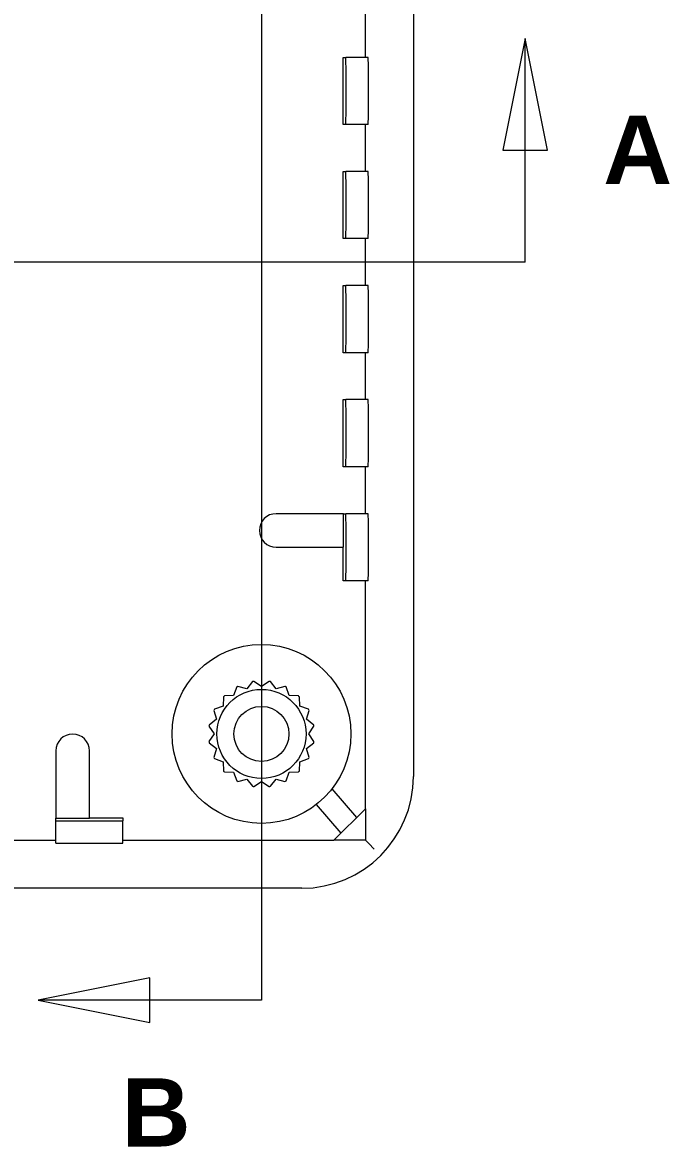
# Model space of a CAD drawing. Header units: millimetres. Extents: x 13 to 546, y 6 to 425.
# Drawn here: x 192.3 to 221.3, y 321.1 to 371.4 of the extents above; entities that cross this region are included whole.
import ezdxf

# ---------------------------------------------------------------- set-up
doc = ezdxf.new("R2010")
doc.units = ezdxf.units.MM
for name, color, linetype, lineweight in [('Dimension (ANSI)', 7, 'Continuous', 9), ('Section Line (ANSI)', 7, 'Continuous', 9), ('Visible (ANSI)', 7, 'Continuous', 18)]:
    doc.layers.add(name, color=color, linetype=linetype, lineweight=lineweight)
doc.styles.add('Label Text (ANSI)', font='ARIALBD.TTF')
doc.styles.add('Note Text (ANSI)', font='ARIAL.TTF')
doc.dimstyles.new('Default - mm (ANSI)', dxfattribs={"dimtxt": 2.54, "dimasz": 2.5, "dimexe": 3.175, "dimexo": 1.6002, "dimgap": 0.8, "dimtad": 0, "dimtih": 1, "dimtoh": 1, "dimrnd": 1e-08, "dimzin": 4, "dimdsep": 46, "dimtxsty": 'Note Text (ANSI)', "dimcen": 0.09, "dimdle": 10, "dimclrd": 256, "dimclre": 256, "dimclrt": 256, "dimadec": 1, "dimazin": 0, "dimtfac": 1.2, "dimtofl": 0, "dimtmove": 0, "dimatfit": 3, "dimfxl": 0, "dimtolj": 1, "dimtzin": 0, "dimlwd": -1, "dimlwe": -1, "dimarcsym": 0})

# ---------------------------------------------------------------- blocks, each defined once
blk = doc.blocks.new('2dTransSection0')
at = {"layer": 'Section Line (ANSI)'}
blk.add_line((203.045, 393.69), (203.045, 327.69), dxfattribs=at)
at = {"layer": 'Section Line (ANSI)', "linetype": 'Continuous'}
for p, q in [((203.045, 329.06), (203.045, 327.69)), ((198.045, 328.69), (193.045, 327.69)), ((198.045, 326.69), (198.045, 328.69)), ((198.045, 327.69), (193.045, 327.69)), ((193.045, 327.69), (198.045, 326.69)), ((203.045, 327.69), (198.045, 327.69))]:
    blk.add_line(p, q, dxfattribs=at)
at = {"layer": 'Section Line (ANSI)', "linetype": 'Continuous', "flags": 128}
blk.add_lwpolyline([(198.045, 328.69), (193.045, 327.69), (198.045, 326.69), (198.045, 328.69)], dxfattribs=at)
at = {"layer": 'Section Line (ANSI)'}
blk.add_solid([(198.045, 328.69), (193.045, 327.69), (198.045, 326.69), (198.045, 328.69)], dxfattribs=at)
at = {"layer": 'Section Line (ANSI)', "insert": (196.794, 321.14), "char_height": 3.05, "attachment_point": 7, "style": 'Label Text (ANSI)'}
blk.add_mtext('B', dxfattribs=at)
blk = doc.blocks.new('2dTransSection1')
at = {"layer": 'Section Line (ANSI)', "linetype": 'Continuous'}
for p, q in [((214.845, 370.69), (213.845, 365.69)), ((214.845, 365.69), (214.845, 370.69)), ((215.845, 365.69), (214.845, 370.69)), ((213.845, 365.69), (215.845, 365.69)), ((214.845, 360.69), (214.845, 365.69)), ((214.845, 360.69), (213.459, 360.69))]:
    blk.add_line(p, q, dxfattribs=at)
at = {"layer": 'Section Line (ANSI)'}
blk.add_line((214.845, 360.69), (119.845, 360.69), dxfattribs=at)
at = {"layer": 'Section Line (ANSI)', "linetype": 'Continuous', "flags": 128}
blk.add_lwpolyline([(215.845, 365.69), (214.845, 370.69), (213.845, 365.69), (215.845, 365.69)], dxfattribs=at)
at = {"layer": 'Section Line (ANSI)'}
blk.add_solid([(215.845, 365.69), (214.845, 370.69), (213.845, 365.69), (215.845, 365.69)], dxfattribs=at)
at = {"layer": 'Section Line (ANSI)', "insert": (218.345, 364.19), "char_height": 3.05, "attachment_point": 7, "style": 'Label Text (ANSI)'}
blk.add_mtext('A', dxfattribs=at)
blk = doc.blocks.new('*D21')
at = {"layer": 'Defpoints', "color": 0}
for p in [(205.873, 384.618), (200.216, 378.961)]:
    blk.add_point(p, dxfattribs=at)
at = {"layer": 'Dimension (ANSI)'}
for p, q in [((202.955, 381.79), (203.135, 381.79)), ((203.045, 381.7), (203.045, 381.88)), ((193.257, 372.002), (198.448, 377.194)), ((190.623, 372.002), (193.257, 372.002))]:
    blk.add_line(p, q, dxfattribs=at)
blk.add_solid([(198.154, 377.488), (198.743, 376.899), (200.216, 378.961)], dxfattribs=at)
at = {"layer": 'Dimension (ANSI)', "insert": (184.582, 375.793), "char_height": 2.54, "attachment_point": 2, "style": 'Note Text (ANSI)'}
blk.add_mtext('\\A1; ∅8.00\\P[.315]', dxfattribs=at)

msp = doc.modelspace()

# ---------------------------------------------------------------- linework, layer by layer
at = {"layer": 'Visible (ANSI)'}
for p, q in [((209.845, 383.69), (209.845, 337.69)), ((207.701, 369.84), (207.701, 371.94)), ((206.701, 366.84), (206.701, 369.84)), ((206.701, 369.84), (206.825, 369.84)), ((207.825, 369.84), (206.825, 369.84)), ((206.825, 366.84), (206.701, 366.84)), ((207.825, 366.84), (206.825, 366.84)), ((207.701, 364.74), (207.701, 366.84)), ((206.701, 361.74), (206.701, 364.74)), ((206.701, 364.74), (206.825, 364.74)), ((207.825, 364.74), (206.825, 364.74)), ((206.825, 361.74), (206.701, 361.74)), ((207.825, 361.74), (206.825, 361.74)), ((207.701, 359.64), (207.701, 361.74)), ((206.701, 356.64), (206.701, 359.64)), ((206.701, 359.64), (206.825, 359.64)), ((207.825, 359.64), (206.825, 359.64)), ((206.825, 356.64), (206.701, 356.64)), ((207.825, 356.64), (206.825, 356.64)), ((207.701, 354.54), (207.701, 356.64)), ((206.701, 351.54), (206.701, 354.54)), ((206.701, 354.54), (206.825, 354.54)), ((207.825, 354.54), (206.825, 354.54)), ((206.825, 351.54), (206.701, 351.54)), ((207.825, 351.54), (206.825, 351.54)), ((207.701, 349.44), (207.701, 351.54)), ((206.712, 349.44), (203.701, 349.44)), ((206.712, 349.44), (206.825, 349.44)), ((206.712, 347.94), (206.712, 349.44)), ((207.825, 349.44), (206.825, 349.44)), ((203.701, 347.94), (206.712, 347.94)), ((206.701, 346.44), (206.701, 347.94)), ((206.825, 346.44), (206.701, 346.44)), ((207.825, 346.44), (206.825, 346.44)), ((207.701, 336.248), (207.701, 346.44)), ((202.645, 341.931), (202.389, 341.607)), ((203.045, 341.711), (202.701, 341.94)), ((203.388, 341.94), (203.045, 341.711)), ((203.7, 341.607), (203.444, 341.931)), ((201.941, 341.693), (201.798, 341.306)), ((202.389, 341.607), (201.992, 341.718)), ((204.097, 341.718), (203.7, 341.607)), ((204.291, 341.306), (204.148, 341.693)), ((201.329, 340.836), (200.942, 340.693)), ((201.345, 341.249), (201.329, 340.836)), ((201.798, 341.306), (201.385, 341.289)), ((204.704, 341.289), (204.291, 341.306)), ((204.76, 340.836), (204.744, 341.249)), ((205.148, 340.693), (204.76, 340.836)), ((200.916, 340.643), (201.028, 340.245)), ((205.062, 340.245), (205.173, 340.643)), ((200.695, 339.933), (200.924, 339.59)), ((201.028, 340.245), (200.704, 339.989)), ((205.386, 339.989), (205.062, 340.245)), ((205.166, 339.59), (205.395, 339.933)), ((200.924, 339.59), (200.695, 339.246)), ((205.395, 339.246), (205.166, 339.59)), ((193.845, 338.834), (193.845, 335.823)), ((195.345, 335.823), (195.345, 338.834)), ((200.704, 339.19), (201.028, 338.934)), ((201.028, 338.934), (200.916, 338.537)), ((205.062, 338.934), (205.386, 339.19)), ((205.173, 338.537), (205.062, 338.934)), ((200.942, 338.486), (201.329, 338.343)), ((201.329, 338.343), (201.345, 337.931)), ((204.744, 337.931), (204.76, 338.343)), ((204.76, 338.343), (205.148, 338.486)), ((201.385, 337.891), (201.798, 337.874)), ((201.798, 337.874), (201.941, 337.487)), ((204.148, 337.487), (204.291, 337.874)), ((204.291, 337.874), (204.704, 337.891)), ((201.992, 337.461), (202.389, 337.573)), ((202.389, 337.573), (202.645, 337.249)), ((202.701, 337.24), (203.045, 337.469)), ((203.045, 337.469), (203.388, 337.24)), ((203.444, 337.249), (203.7, 337.573)), ((203.7, 337.573), (204.097, 337.461)), ((207.307, 335.855), (206.204, 337.137)), ((205.497, 336.43), (206.6, 335.148)), ((193.845, 335.823), (195.345, 335.823)), ((193.845, 335.71), (193.845, 335.823)), ((195.345, 335.834), (196.845, 335.834)), ((196.845, 335.834), (196.845, 335.71)), ((206.286, 334.834), (207.701, 336.248)), ((207.701, 336.248), (207.701, 334.834)), ((193.845, 334.71), (193.845, 335.71)), ((196.845, 334.71), (196.845, 335.71)), ((191.754, 334.834), (193.845, 334.834)), ((196.845, 334.834), (206.286, 334.834)), ((207.701, 334.834), (206.286, 334.834)), ((207.844, 334.691), (207.701, 334.834)), ((207.844, 334.691), (208.094, 334.441)), ((204.845, 332.69), (129.845, 332.69))]:
    msp.add_line(p, q, dxfattribs=at)
for radius in [4, 1.994, 1.232]:
    msp.add_circle((203.045, 339.59), radius, dxfattribs=at)
for centre, radius, start, end in [((203.701, 348.69), 0.75, 90, 270), ((203.045, 339.59), 2.375, 98.3171, 99.6829), ((203.045, 339.59), 2.375, 80.3171, 81.6829), ((203.045, 339.59), 2.375, 116.3171, 117.6829), ((203.045, 339.59), 2.375, 62.3171, 63.6829), ((203.045, 339.59), 2.375, 134.3171, 135.6829), ((203.045, 339.59), 2.375, 44.3171, 45.6829), ((203.045, 339.59), 2.375, 152.3171, 153.6829), ((203.045, 339.59), 2.375, 26.3171, 27.6829), ((203.045, 339.59), 2.375, 170.3171, 171.6829), ((203.045, 339.59), 2.375, 8.3171, 9.6829), ((194.595, 338.834), 0.75, 0, 180), ((203.045, 339.59), 2.375, 188.3171, 189.6829), ((203.045, 339.59), 2.375, 350.3171, 351.6829), ((203.045, 339.59), 2.375, 206.3171, 207.6829), ((203.045, 339.59), 2.375, 332.3171, 333.6829), ((203.045, 339.59), 2.375, 224.3171, 225.6829), ((203.045, 339.59), 2.375, 314.3171, 315.6829), ((203.045, 339.59), 2.375, 242.3171, 243.6829), ((203.045, 339.59), 2.375, 296.3171, 297.6829), ((203.045, 339.59), 2.375, 260.3171, 261.6829), ((203.045, 339.59), 2.375, 278.3171, 279.6829)]:
    msp.add_arc(centre, radius, start, end, dxfattribs=at)
for centre, major_axis, ratio, start_param, end_param in [((206.825, 368.34), (0, 1.5), 0.004363, 3.141593, 6.283185), ((207.825, 368.34), (0, 1.5), 0.004363, 3.141593, 6.283185), ((206.825, 363.24), (0, 1.5), 0.004363, 3.141593, 6.283185), ((207.825, 363.24), (0, 1.5), 0.004363, 3.141593, 6.283185), ((206.825, 358.14), (0, 1.5), 0.004363, 3.141593, 6.283185), ((207.825, 358.14), (0, 1.5), 0.004363, 3.141593, 6.283185), ((206.825, 353.04), (0, 1.5), 0.004363, 3.141593, 6.283185), ((207.825, 353.04), (0, 1.5), 0.004363, 3.141593, 6.283185), ((206.825, 347.94), (0, 1.5), 0.004363, 3.141593, 6.283185), ((207.825, 347.94), (0, 1.5), 0.004363, 3.141593, 6.283185), ((204.845, 337.69), (3.536, -3.536), 0.999981, 5.497797, 7.068574), ((195.345, 335.71), (1.5, 0), 0.004363, 3.141593, 6.283185), ((195.345, 334.71), (1.5, 0), 0.004363, 3.141593, 6.283185)]:
    msp.add_ellipse(centre, major_axis=major_axis, ratio=ratio, start_param=start_param, end_param=end_param, dxfattribs=at)

# ---------------------------------------------------------------- block references
at = {"layer": 'Section Line (ANSI)'}
for name in ['2dTransSection0', '2dTransSection1']:
    msp.add_blockref(name, (0, 0), dxfattribs=at)

# ---------------------------------------------------------------- dimensions: what is measured, and where the dimension line sits
at = {"layer": 'Dimension (ANSI)'}
dim = msp.add_diameter_dim_2p(p1=(205.873, 384.618), p2=(200.216, 378.961), text=' <>\\X[.315]', dimstyle='Default - mm (ANSI)', override={"dimdec": 2, "dimpost": '\\X', "dimtp": 0, "dimtm": 0, "dimtdec": 2, "dimtvp": -0.25}, dxfattribs=at)
dim.commit()
dim.dimension.update_dxf_attribs({"geometry": '*D21', "text_midpoint": (184.582, 372.002), "dimtype": 163})

doc.saveas('drawing.dxf')
